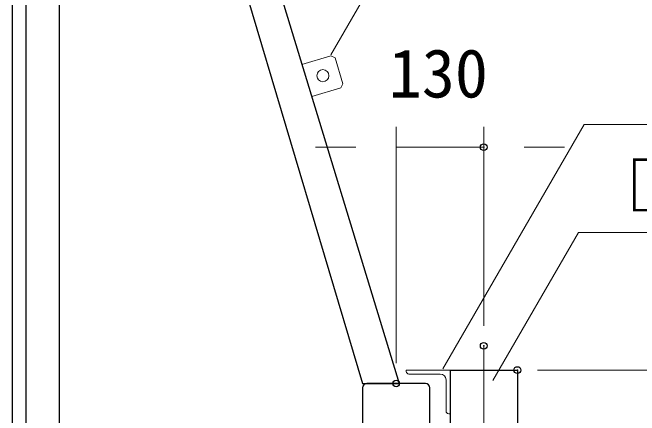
# Model space of a CAD drawing. Units: millimetres, scale not verified. Extents: x -6300 to 6300, y -4455 to 4455.
# Drawn here: x 2983 to 3915, y -845 to -247 of the extents above; entities that cross this region are included whole.
import ezdxf
from ezdxf.enums import TextEntityAlignment as Align

# ---------------------------------------------------------------- set-up
doc = ezdxf.new("R2010")
doc.units = ezdxf.units.MM
doc.header["$LTSCALE"] = 20
doc.header["$PDMODE"] = 32
doc.header["$PDSIZE"] = 10
doc.linetypes.add('USER1', pattern=[50.8, 31.75, -6.35, 6.35, -6.35])
for name, color, linetype, lineweight in [('0-1_D-STR1', 1, 'Continuous', 25), ('0-3_D-BMK', 2, 'USER1', 13), ('0-5_D-STR3', 3, 'Continuous', 13), ('0-8_D-STR-DIM', 7, 'Continuous', 13), ('0-B_D-STR-TXT', 7, 'Continuous', 13)]:
    doc.layers.add(name, color=color, linetype=linetype, lineweight=lineweight)
doc.layers.add('0-A_Defpoints', color=8, linetype='Continuous')
doc.styles.add('ＭＳ ゴシック', font='')
doc.styles.get('ＭＳ ゴシック').set_extended_font_data('MS Gothic')

msp = doc.modelspace()

# ---------------------------------------------------------------- linework, layer by layer
at = {"layer": '0-1_D-STR1'}
for p, q in [((2983.48, -1034.71), (2983.48, 202.24)), ((3053.48, -897.76), (3053.48, 202.24)), ((3253.48, 202.24), (3557.65, -797.76)), ((3220.15, 152.24), (3503.48, -797.76)), ((3633.48, -777.76), (3633.48, -991.76)), ((3633.48, -777.76), (3733.48, -777.76)), ((3733.48, -777.76), (3733.48, -991.76)), ((3503.48, -797.76), (3557.65, -797.76)), ((3597.08, -797.76), (3509.88, -797.76)), ((3503.48, -804.16), (3503.48, -891.36)), ((3603.48, -891.36), (3603.48, -804.16))]:
    msp.add_line(p, q, dxfattribs=at)
msp.add_lwpolyline([(3053.48, -897.76), (3003.48, -897.76), (3003.48, 202.24)], dxfattribs=at)
for centre, start, end in [((3509.88, -804.16), 90, 180), ((3597.08, -804.16), 0, 90)]:
    msp.add_arc(centre, 6.4, start, end, dxfattribs=at)
at = {"layer": '0-3_D-BMK'}
msp.add_line((3683.48, -1046.86), (3683.48, -741.86), dxfattribs=at)
at = {"layer": '0-5_D-STR3'}
for p, q in [((3462.75, -313.97), (3474.32, -352.26)), ((3474.32, -352.26), (3470.98, -358.49)), ((3470.98, -358.49), (3427.9, -371.51)), ((3633.48, -777.76), (3568.48, -777.76)), ((3568.48, -777.76), (3568.48, -779.76)), ((3633.48, -777.76), (3633.48, -842.76)), ((3618.98, -783.76), (3572.48, -783.76)), ((3627.48, -792.26), (3627.48, -838.76)), ((3633.48, -842.76), (3631.48, -842.76))]:
    msp.add_line(p, q, dxfattribs=at)
msp.add_lwpolyline([(3462.75, -313.97), (3456.51, -310.63), (3413.44, -323.65)], dxfattribs=at)
msp.add_circle((3444.6, -340.35), 9, dxfattribs=at)
for centre, radius, start, end in [((3572.48, -779.76), 4, 180, 270), ((3618.98, -792.26), 8.5, 0, 90), ((3631.48, -838.76), 4, 180, 270)]:
    msp.add_arc(centre, radius, start, end, dxfattribs=at)
at = {"layer": '0-8_D-STR-DIM'}
for p, q in [((3553.48, -767.76), (3553.48, -416.55)), ((3683.48, -711.86), (3683.48, -416.55)), ((3493.48, -446.55), (3433.48, -446.55)), ((3553.48, -446.55), (3683.48, -446.55)), ((3743.48, -446.55), (3803.48, -446.55)), ((3763.48, -777.76), (4283.91, -777.76))]:
    msp.add_line(p, q, dxfattribs=at)
at = {"layer": '0-A_Defpoints'}
for p in [(3683.48, -446.55), (3683.48, -741.86), (3733.48, -777.76), (3553.48, -797.76)]:
    msp.add_point(p, dxfattribs=at)
at = {"layer": '0-B_D-STR-TXT'}
for points in [[(4127.02, -119.03), (3566.37, -119.03), (3456.58, -309.18)], [(4296.08, -412.98), (3832.51, -412.98), (3622.9, -776.03)], [(4523.72, -573.29), (3824.11, -573.29), (3697.23, -793.06)]]:
    msp.add_lwpolyline(points, dxfattribs=at)

# ---------------------------------------------------------------- texts
at = {"layer": '0-8_D-STR-DIM', "style": 'ＭＳ ゴシック'}
msp.add_text('130', height=72.14, dxfattribs=at).set_placement((3542.51, -394.42), align=Align.BOTTOM_LEFT)
at = {"layer": '0-B_D-STR-TXT', "style": 'ＭＳ ゴシック'}
msp.add_text('□100x100x3.2', height=72.14, dxfattribs=at).set_placement((3895.55, -561.65), align=Align.BOTTOM_LEFT)

doc.saveas('drawing.dxf')
